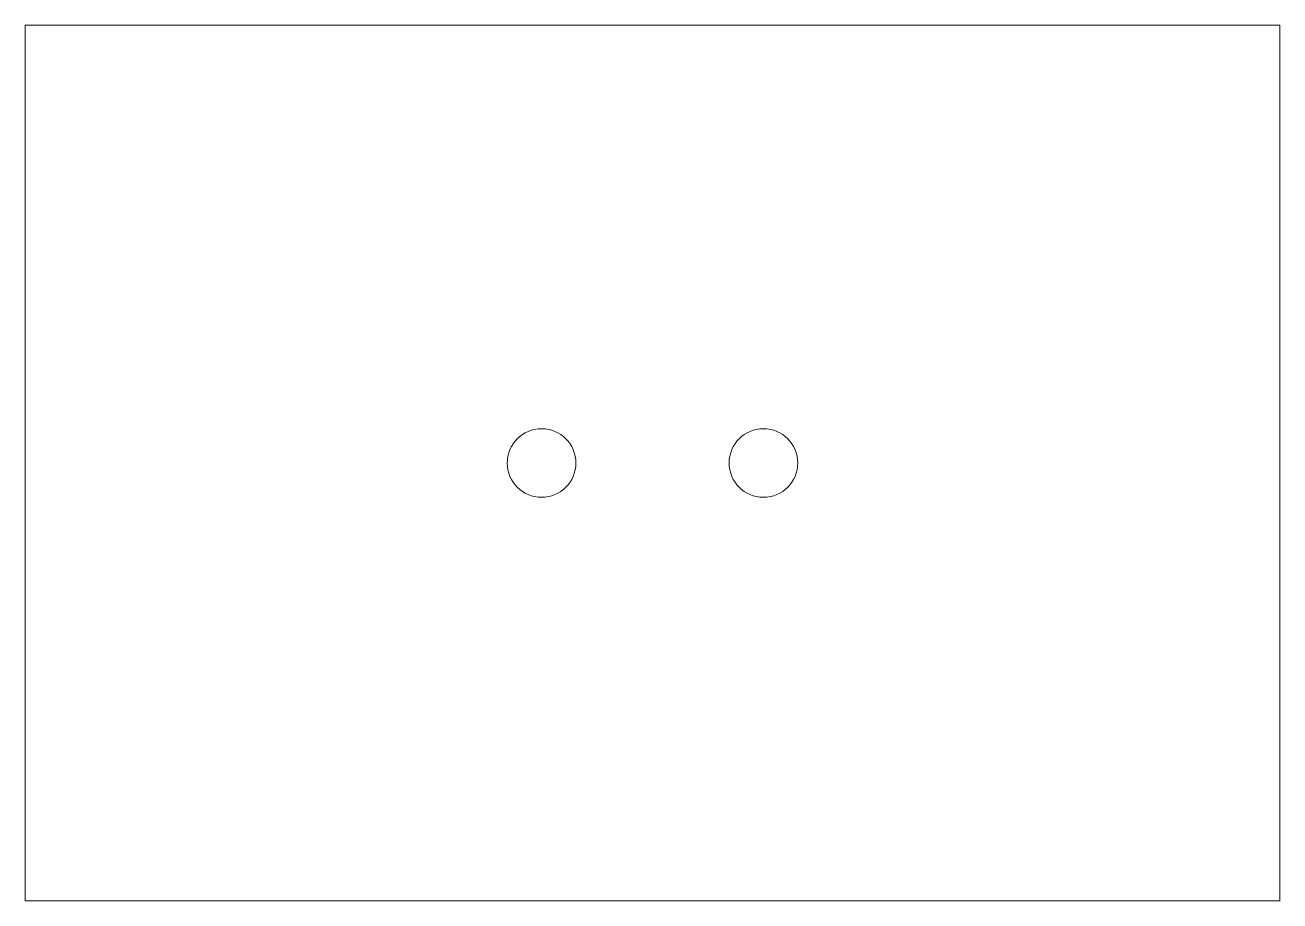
# Model space of a CAD drawing. Header units: inches. Extents: x -0.265 to 0.265, y -0.185 to 0.185.
import ezdxf

# ---------------------------------------------------------------- set-up
doc = ezdxf.new("R2010")
doc.units = ezdxf.units.IN
doc.header["$MEASUREMENT"] = 0

msp = doc.modelspace()

# ---------------------------------------------------------------- linework, layer by layer
at = {"color": 1, "lineweight": 9}
for points in [[(-0.265, 0.185), (-0.265, 0.185), (0.265, 0.185), (0.265, 0.185), (0.265, 0.185), (0.265, 0.185), (0.265, -0.185), (0.265, -0.185), (0.265, -0.185), (0.265, -0.185), (-0.265, -0.185), (-0.265, -0.185), (-0.265, -0.185), (-0.265, -0.185), (-0.265, 0.185), (-0.265, 0.185)], [(-0.03237, 0), (-0.03237, 0.00801), (-0.03887, 0.0145), (-0.04687, 0.0145), (-0.04687, 0.0145), (-0.05488, 0.0145), (-0.06137, 0.00801), (-0.06137, 0), (-0.06137, 0), (-0.06137, -0.008), (-0.05488, -0.0145), (-0.04687, -0.0145), (-0.04687, -0.0145), (-0.03887, -0.0145), (-0.03237, -0.008), (-0.03237, 0)], [(0.06137, 0), (0.06137, 0.00801), (0.05488, 0.0145), (0.04687, 0.0145), (0.04687, 0.0145), (0.03887, 0.0145), (0.03237, 0.00801), (0.03237, 0), (0.03237, 0), (0.03237, -0.008), (0.03887, -0.0145), (0.04687, -0.0145), (0.04687, -0.0145), (0.05488, -0.0145), (0.06137, -0.008), (0.06137, 0)]]:
    msp.add_open_spline(points, degree=3, knots=[0, 0, 0, 0, 0.2, 0.2, 0.2, 0.2, 0.4, 0.4, 0.4, 0.4, 0.6, 0.6, 0.6, 0.6, 1, 1, 1, 1], dxfattribs=at)

doc.saveas('drawing.dxf')
